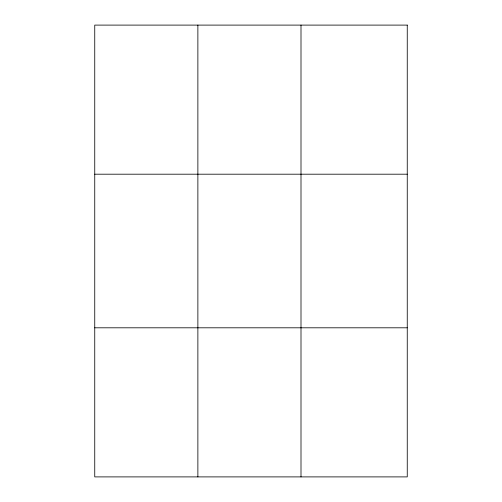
<?xml version="1.0" encoding="UTF-8"?>
<svg xmlns="http://www.w3.org/2000/svg" width="502" height="502" viewBox="0 0 502 502"><rect width="100%" height="100%" fill="white"/><g stroke="black" fill="none" stroke-linecap="round" stroke-linejoin="round"><path stroke-width="0.75" d="M197.876 25.1L197.876 476.9M300.999 25.1L300.999 476.9M94.746 174.194L407.254 174.194M94.746 327.806L407.254 327.806M407.254 25.1L407.254 476.9L94.746 476.9L94.746 25.1L407.254 25.1"/></g></svg>
